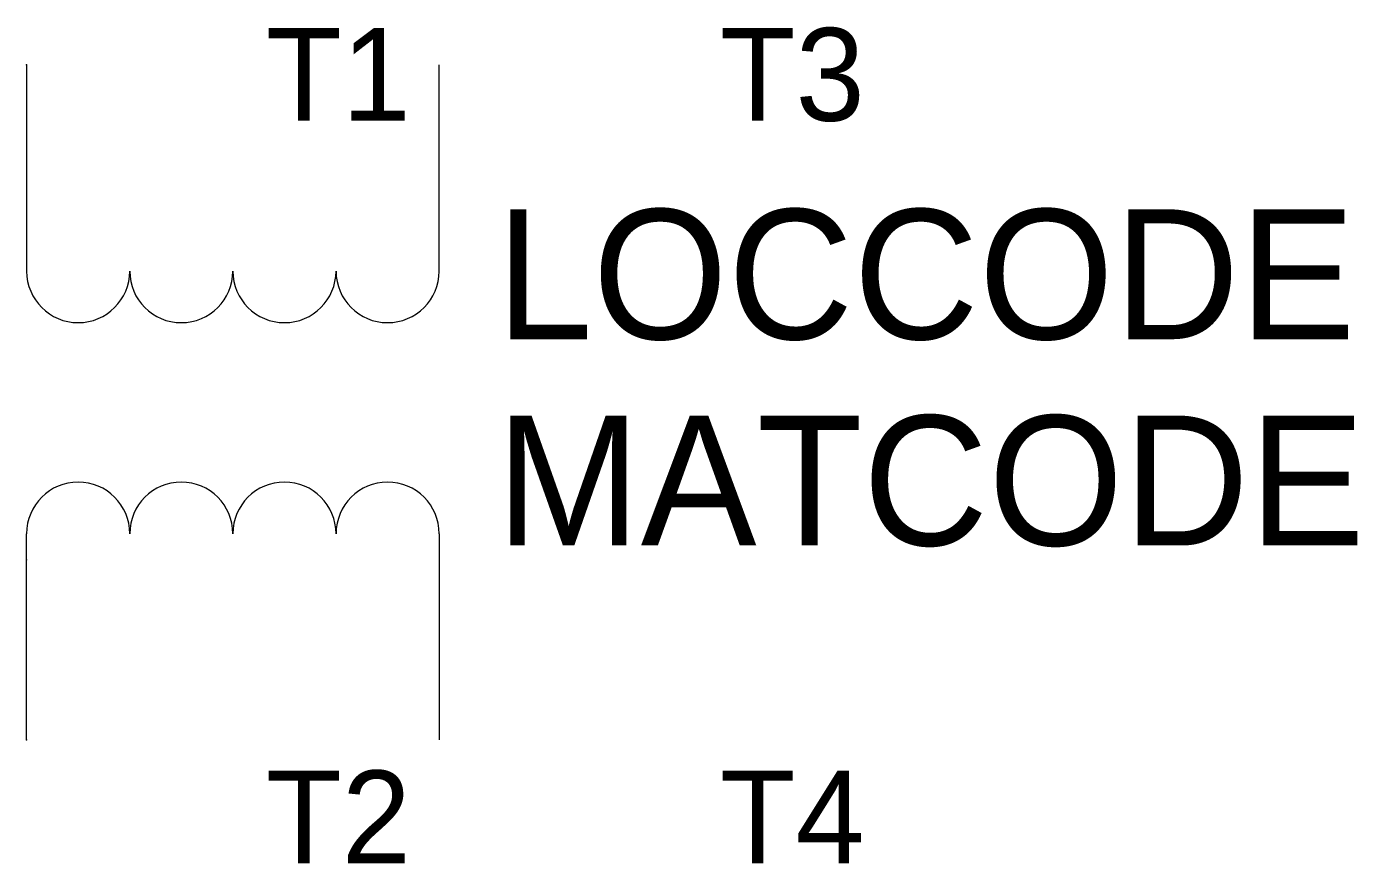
# Model space of a CAD drawing. Extents: x 0 to 32.3, y -7.4 to 12.9.
import ezdxf
from ezdxf.enums import TextEntityAlignment as Align

# ---------------------------------------------------------------- set-up
doc = ezdxf.new("R2010")
doc.units = 0
doc.layers.get('0').update_dxf_attribs({"linetype": 'CONTINUOUS'})
for name, color, linetype in [('A', 7, 'CONTINUOUS'), ('C', 6, 'CONTINUOUS'), ('T2', 1, 'CONTINUOUS')]:
    doc.layers.add(name, color=color, linetype=linetype)

msp = doc.modelspace()

# ---------------------------------------------------------------- linework, layer by layer
at = {"color": 0}
for points in [[(0, 12), (0, 7, 1)], [(0, -4.365), (0, 0.635, -1)]]:
    msp.add_lwpolyline(points, format="xyb", dxfattribs=at)
for points in [[(10, 7), (10, 12)], [(10, 0.635), (10, -4.365)]]:
    msp.add_lwpolyline(points, dxfattribs=at)
for centre, start, end in [((1.25, 7), 180, 0), ((3.75, 7), 180, 0), ((6.25, 7), 180, 0), ((8.75, 7), 180, 0), ((1.25, 0.635), 0, 180), ((3.75, 0.635), 0, 180), ((6.25, 0.635), 0, 180), ((8.75, 0.635), 0, 180)]:
    msp.add_arc(centre, 1.25, start, end, dxfattribs=at)
at = {"layer": 'A', "color": 0}
msp.add_point((0, 0), dxfattribs=at)
at = {"layer": 'C', "color": 0}
for p in [(0, 12), (0, -4.365)]:
    msp.add_point(p, dxfattribs=at)

# ---------------------------------------------------------------- texts
at = {"color": 0, "linetype": 'CONTINUOUS'}
for tag, p in [('LOCCODE', (11.377, 5.349)), ('MATCODE', (11.377, 0.349))]:
    msp.add_attdef(tag, p, '', height=3.15, dxfattribs=at)
at = {"layer": 'T2', "color": 0, "linetype": 'CONTINUOUS'}
for tag, p in [('T3', (20.314, 10.643)), ('T1', (9.314, 10.643)), ('T2', (9.314, -7.357)), ('T4', (20.314, -7.357))]:
    msp.add_attdef(tag, text='', height=2.25, dxfattribs=at).set_placement(p, align=Align.RIGHT)

doc.saveas('drawing.dxf')
